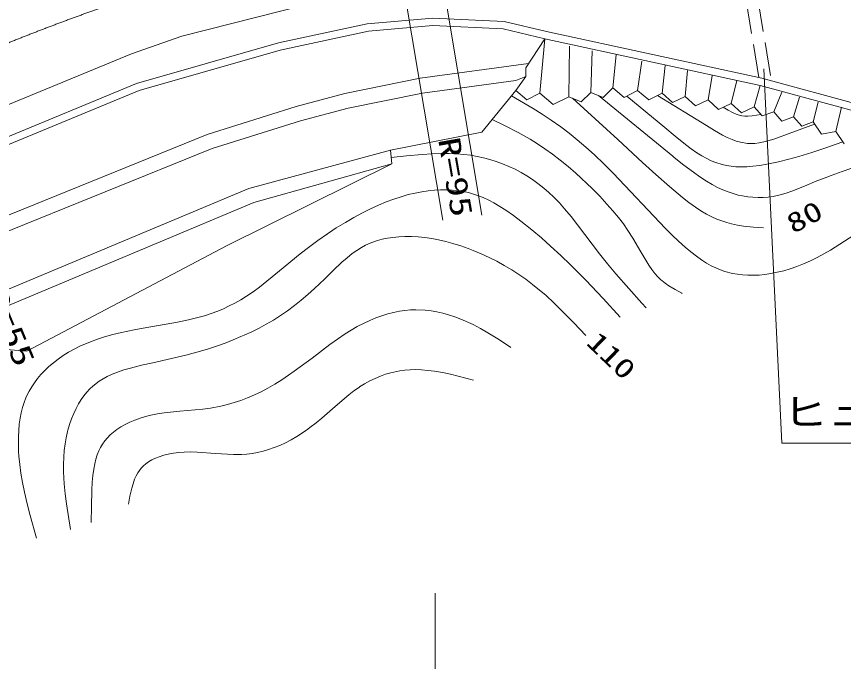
# Model space of a CAD drawing. Units: millimetres, scale not verified. Extents: x 40000 to 680002, y 20000 to 380001.
# Drawn here: x 408784 to 464344, y 259487 to 302822 of the extents above; entities that cross this region are included whole.
import ezdxf
from ezdxf.enums import TextEntityAlignment as Align

# ---------------------------------------------------------------- set-up
doc = ezdxf.new("R2010")
doc.units = ezdxf.units.MM
doc.header["$LTSCALE"] = 1000
doc.linetypes.add('USER1', pattern=[18.5, 14.557377, -1.819672, 0.303279, -1.819672])
doc.linetypes.add('USER3', pattern=[3, 2.25, -0.75])
for name, color, linetype, lineweight in [('M-BGD', 7, 'Continuous', 13), ('M-BMK-LINE', 2, 'Continuous', 13), ('M-STR-HTXT', 7, 'Continuous', 13)]:
    doc.layers.add(name, color=color, linetype=linetype, lineweight=lineweight)
doc.styles.add('ＭＳ ゴシック', font='')
doc.styles.get('ＭＳ ゴシック').set_extended_font_data('MS Gothic')

msp = doc.modelspace()

# ---------------------------------------------------------------- linework, layer by layer
at = {"layer": 'M-BGD', "linetype": 'USER3'}
for p, q in [((458658, 298722), (456090, 314291)), ((459447, 298853), (456879, 314421))]:
    msp.add_line(p, q, dxfattribs=at)
at = {"layer": 'M-BGD'}
for p, q in [((431495, 304458), (419895, 301494)), ((426377, 301049), (432351, 302329)), ((432351, 302329), (436753, 302711)), ((436753, 302711), (441555, 302500)), ((441555, 302500), (444390, 301813)), ((426499, 300563), (432426, 301833)), ((426499, 300563), (432426, 301833)), ((432426, 301833), (436764, 302210)), ((432426, 301833), (436764, 302210)), ((436764, 302210), (441485, 302002)), ((441485, 302002), (444279, 301325)), ((441485, 302002), (444279, 301325)), ((441485, 302002), (444279, 301325)), ((444390, 301813), (458857, 298679)), ((419895, 301494), (416509, 300309)), ((444279, 301325), (443009, 299378)), ((443941, 297684), (444279, 301325)), ((444279, 301325), (458739, 298193)), ((416852, 298327), (426377, 301049)), ((445888, 297430), (445928, 300827)), ((416509, 300309), (401861, 294298)), ((417017, 297854), (426499, 300563)), ((417017, 297854), (426499, 300563)), ((447369, 297727), (447465, 300519)), ((448851, 298023), (449075, 300248)), ((435900, 298671), (443190, 299656)), ((450502, 297854), (450793, 299832)), ((452153, 297684), (452366, 299525)), ((443009, 299378), (443009, 298785)), ((443009, 299378), (443009, 298785)), ((453698, 297452), (453867, 299199)), ((430844, 297643), (435900, 298671)), ((436067, 297684), (442332, 298531)), ((443009, 298785), (442332, 298531)), ((442332, 297854), (443009, 298785)), ((443009, 298785), (442332, 298531)), ((455243, 297219), (455512, 298856)), ((456788, 296986), (457189, 298517)), ((458857, 298679), (472351, 295005)), ((387617, 286209), (416852, 298327)), ((387806, 285746), (417017, 297854)), ((442332, 297854), (440046, 295060)), ((442332, 297854), (443079, 297233)), ((445888, 297854), (445888, 297430)), ((448209, 297381), (448851, 298023)), ((448851, 298023), (449620, 297388)), ((449620, 297388), (450502, 297854)), ((450502, 297854), (451271, 297219)), ((458334, 296753), (458739, 298193)), ((458739, 298193), (472215, 294524)), ((427576, 296783), (430844, 297643)), ((431071, 296668), (436067, 297684)), ((443079, 297233), (443941, 297684)), ((443941, 297684), (444829, 296908)), ((444829, 296908), (445888, 297430)), ((445888, 297430), (446727, 297085)), ((446727, 297085), (447369, 297727)), ((447369, 297727), (448209, 297381)), ((451271, 297219), (452153, 297684)), ((452153, 297684), (452848, 297053)), ((452848, 297053), (453698, 297452)), ((453698, 297452), (454393, 296820)), ((459660, 296415), (460203, 297743)), ((460986, 296076), (461401, 297405)), ((421589, 294901), (427576, 296783)), ((454393, 296820), (455243, 297219)), ((455243, 297219), (455938, 296587)), ((455938, 296587), (456788, 296986)), ((456788, 296986), (457483, 296355)), ((457483, 296355), (458334, 296753)), ((458334, 296753), (458884, 296142)), ((462313, 295737), (462640, 297066)), ((463837, 295102), (464204, 296728)), ((427854, 295822), (431071, 296668)), ((458884, 296142), (459660, 296415)), ((459660, 296415), (460210, 295803)), ((421927, 293959), (427854, 295822)), ((460210, 295803), (460986, 296076)), ((460986, 296076), (461537, 295465)), ((461537, 295465), (462313, 295737)), ((462313, 295737), (462863, 294912)), ((440046, 295060), (433911, 293833)), ((462863, 294912), (463837, 295102)), ((463837, 295102), (464387, 294277)), ((392842, 283274), (421589, 294901)), ((394149, 282724), (421927, 293959)), ((424390, 291264), (433911, 293833)), ((433911, 293833), (433993, 292935)), ((433993, 292935), (422943, 287440)), ((424721, 290318), (433993, 292935)), ((401925, 281854), (424390, 291264)), ((402285, 280920), (424721, 290318)), ((422943, 287440), (409481, 280328)), ((422943, 287440), (409481, 280328)), ((409481, 280328), (402285, 280920))]:
    msp.add_line(p, q, dxfattribs=at)
for points in [[(465045, 288133), (463470, 287135), (463030, 286874), (462575, 286629), (462127, 286410), (461660, 286204), (461214, 286030), (460763, 285875), (460328, 285746), (459891, 285637), (459473, 285554), (459056, 285492), (458671, 285453), (458279, 285435), (457919, 285438), (457554, 285460), (457213, 285502), (456878, 285563), (456372, 285699), (456072, 285802), (455768, 285928), (455452, 286082), (455134, 286260), (454798, 286472), (454461, 286710), (454083, 287003), (453714, 287315), (453262, 287727), (452816, 288162), (452396, 288590), (448881, 292293), (448259, 292909), (447614, 293520), (447041, 294037), (446454, 294539), (445908, 294981), (445350, 295406), (444714, 295858), (444104, 296260), (443485, 296644), (442036, 297492)], [(458973, 288617), (458299, 288671), (457621, 288745), (457219, 288808), (456813, 288893), (456499, 288977), (456172, 289084), (455842, 289214), (455492, 289374), (455149, 289554), (454769, 289777), (454398, 290019), (453960, 290331), (453532, 290660), (452646, 291399), (451730, 292208), (450837, 293024), (449192, 294552), (446128, 297331)], [(465489, 292828), (464259, 292417), (463507, 292147), (462751, 291852), (462556, 291772), (461724, 291419), (460877, 291081), (460490, 290949), (460099, 290838), (459613, 290735), (459286, 290691), (458946, 290665), (458604, 290660), (458252, 290676), (457912, 290710), (457566, 290766), (457273, 290830), (456938, 290923), (456600, 291037), (456242, 291181), (455891, 291345), (455512, 291544), (455132, 291768), (454692, 292053), (454261, 292356), (453619, 292843), (452980, 293352), (452877, 293435), (447881, 297516)], [(449798, 297483), (452352, 295367), (453033, 294785), (453728, 294217), (454112, 293929), (454503, 293659), (454826, 293459), (455164, 293274), (455464, 293131), (455771, 293007), (456187, 292877), (456480, 292812), (456789, 292764), (457122, 292733), (457469, 292722), (457860, 292730), (458254, 292760), (458721, 292817), (459189, 292894), (459974, 293060), (460666, 293233), (461355, 293426), (462223, 293695), (463089, 293983), (464300, 294407)], [(451840, 297519), (455137, 295496), (455669, 295169), (456210, 294860), (456538, 294695), (456870, 294550), (457140, 294453), (457422, 294374), (457898, 294298), (458148, 294290), (458399, 294302), (458691, 294339), (458983, 294396), (459355, 294492), (459726, 294610), (460703, 294971), (462405, 295598)], [(456261, 296739), (456587, 296537), (456926, 296351), (457134, 296258), (457346, 296186), (457525, 296146), (457718, 296125), (457924, 296123), (458203, 296145), (458496, 296190), (458791, 296245)], [(440735, 295903), (441617, 295475), (442488, 295029), (443288, 294579), (443788, 294268), (444279, 293940), (444791, 293572), (445300, 293182), (445836, 292744), (446359, 292290), (447457, 291259), (447964, 290748), (448456, 290224), (448851, 289774), (449232, 289311), (449554, 288890), (449867, 288446), (450200, 287927), (450723, 287014), (451259, 286119), (451458, 285833), (451677, 285554), (451867, 285342), (452078, 285138), (452136, 285087), (452366, 284904), (452619, 284729), (453039, 284476), (453482, 284232), (453500, 284222)], [(433955, 293349), (434993, 293465), (436038, 293561), (436680, 293602), (437320, 293622), (437848, 293620), (438375, 293598), (438840, 293559), (439313, 293499), (439735, 293426), (440166, 293332), (440593, 293217), (441016, 293083), (441443, 292926), (441864, 292751), (442277, 292556), (442680, 292343), (443074, 292113), (443447, 291872), (443816, 291609), (444210, 291298), (444556, 290996), (444888, 290679), (445254, 290299), (445606, 289905), (446048, 289375), (446475, 288830), (447946, 286880), (448490, 286199), (449055, 285524), (449916, 284539), (450799, 283561), (451080, 283251)], [(449350, 282621), (448193, 283872), (447024, 285106), (446008, 286134), (445345, 286775), (444667, 287402), (444048, 287949), (443404, 288491), (442676, 289069), (442179, 289443), (441662, 289806), (441263, 290064), (440857, 290302), (440506, 290486), (440142, 290655), (439828, 290780), (439489, 290894), (439146, 290988), (438790, 291065), (438431, 291123), (438059, 291162), (437675, 291181), (437277, 291181), (436868, 291160), (436446, 291118), (436013, 291053), (435559, 290964), (435103, 290854), (434627, 290718), (434141, 290558), (433627, 290366), (433114, 290153), (432574, 289906), (432029, 289635), (431449, 289323), (430877, 288991), (430267, 288614), (429667, 288219), (429027, 287772), (428404, 287313), (427835, 286872), (426455, 285729), (425119, 284648), (424685, 284329), (424235, 284023), (423850, 283784), (423455, 283564), (423076, 283375), (422697, 283193), (422300, 283025), (421858, 282861), (421408, 282716), (420872, 282566), (420328, 282435), (419596, 282283), (418845, 282149), (417539, 281937), (416680, 281778), (415829, 281599), (415258, 281460), (414692, 281301), (414216, 281148), (413745, 280974), (413037, 280667), (412653, 280476), (412276, 280265), (411926, 280048), (411578, 279807), (411260, 279562), (410955, 279303), (410681, 279043), (410423, 278770), (410195, 278500), (409983, 278220), (409801, 277945), (409631, 277653), (409549, 277495), (409413, 277197), (409293, 276883), (409188, 276552), (409099, 276203), (409025, 275829), (408969, 275439), (408929, 275014), (408909, 274575), (408908, 274084), (408927, 273593), (408949, 273277), (409004, 272711), (409081, 272141), (409187, 271508), (409315, 270871), (409497, 270085), (409701, 269294), (410127, 267771)], [(447028, 281393), (446229, 282240), (445410, 283079), (444894, 283581), (444364, 284067), (443459, 284822), (443003, 285165), (442534, 285491), (442054, 285801), (441553, 286099), (441052, 286375), (440532, 286638), (440012, 286879), (439475, 287104), (439139, 287235), (438630, 287415), (438106, 287580), (437625, 287710), (437138, 287821), (436685, 287905), (436218, 287970), (435766, 288013), (435326, 288035), (434875, 288038), (434476, 288022), (434071, 287984), (433711, 287931), (433358, 287859), (433042, 287774), (432734, 287670), (432534, 287590), (432241, 287453), (431958, 287299), (431650, 287107), (431344, 286891), (430993, 286615), (430650, 286320), (430058, 285766), (429466, 285184), (428801, 284544), (428359, 284141), (427908, 283757), (427455, 283397), (426992, 283054), (426528, 282736), (426047, 282430), (425565, 282148), (425075, 281885), (424585, 281644), (424087, 281422), (423849, 281323), (423337, 281097), (422810, 280886), (422219, 280672), (421620, 280477), (420897, 280265), (420161, 280071), (417938, 279560), (417187, 279393), (416433, 279204), (415990, 279074), (415559, 278926), (415215, 278788), (414883, 278633), (414607, 278484), (414334, 278313), (413917, 277993), (413710, 277800), (413509, 277584), (413315, 277346), (413130, 277084), (412948, 276792), (412783, 276486), (412625, 276151), (412482, 275796), (412350, 275415), (412238, 275029), (412213, 274929), (412121, 274521), (412049, 274102), (411994, 273663), (411958, 273214), (411940, 272724), (411943, 272226), (411985, 271419), (412049, 270754), (412133, 270081), (412402, 268363)], [(441992, 280594), (441229, 281093), (440448, 281579), (439964, 281859), (439461, 282125), (438642, 282498), (438237, 282651), (437815, 282789), (437416, 282898), (437013, 282988), (436636, 283051), (436248, 283096), (435608, 283122), (435249, 283109), (434882, 283075), (434506, 283020), (434122, 282942), (433732, 282843), (433336, 282721), (432925, 282573), (432511, 282401), (432085, 282202), (431668, 281985), (430853, 281498), (430339, 281152), (429832, 280786), (428643, 279877), (427448, 278990), (427062, 278728), (426602, 278415), (426131, 278119), (425676, 277856), (425211, 277611), (424766, 277398), (424303, 277199), (423861, 277030), (423403, 276877), (422958, 276749), (422507, 276641), (421821, 276518), (421304, 276442), (420783, 276386), (419745, 276302), (418700, 276196), (418260, 276129), (417810, 276040), (417440, 275947), (417081, 275839), (416726, 275711), (416398, 275572), (416080, 275415), (415801, 275255), (415528, 275075), (415294, 274897), (415075, 274706), (414888, 274515), (414716, 274313), (414558, 274091), (414430, 273873), (414314, 273637), (414209, 273372), (414119, 273089), (414036, 272757), (413973, 272416), (413914, 271978), (413874, 271524), (413845, 271000), (413813, 269904), (413800, 268819)], [(416299, 270053), (416402, 270599), (416523, 271130), (416611, 271434), (416720, 271733), (416819, 271954), (416939, 272171), (417161, 272474), (417305, 272623), (417472, 272766), (417661, 272900), (417872, 273025), (418116, 273143), (418374, 273245), (418672, 273340), (418981, 273416), (419329, 273481), (419691, 273527), (420052, 273554), (420482, 273564), (420916, 273554), (422150, 273460), (423363, 273388), (423888, 273403), (424248, 273425), (424606, 273468), (424972, 273532), (425344, 273618), (425722, 273727), (426095, 273856), (426472, 274007), (426852, 274181), (427233, 274378), (427614, 274599), (427993, 274842), (428360, 275101), (428498, 275205), (428905, 275515), (429298, 275840), (430189, 276626), (431101, 277402), (431450, 277669), (431821, 277926), (431838, 277937), (432172, 278143), (432526, 278338), (432871, 278505), (433234, 278658), (433584, 278784), (433938, 278890), (434530, 279018), (434872, 279064), (435225, 279090), (435608, 279097), (435993, 279084), (436428, 279048), (436864, 278991), (437400, 278898), (437938, 278783), (439484, 278388)]]:
    msp.add_lwpolyline(points, dxfattribs=at)
at = {"layer": 'M-BMK-LINE'}
for p, q in [((436744, 309284), (440046, 289472)), ((434119, 308860), (437421, 289133))]:
    msp.add_line(p, q, dxfattribs=at)
at = {"layer": 'M-BMK-LINE', "linetype": 'USER1'}
msp.add_arc((464309, 161930), 150000, 101.61121, 115.17279, dxfattribs=at)
at = {"layer": 'M-STR-HTXT'}
for p, q in [((458985, 299303), (460208, 274162)), ((494780, 274162), (460208, 274162)), ((485354, 274162), (460208, 274162)), ((436904, 251085), (436904, 264072))]:
    msp.add_line(p, q, dxfattribs=at)

# ---------------------------------------------------------------- texts
at = {"layer": 'M-BGD', "style": 'ＭＳ ゴシック', "width": 1.35}
for s, height, rotation, p in [('R=95', 1466, 279.9, (436671, 294498)), ('80', 1320, 28.5, (461159, 287852)), ('R=55', 1466, 292.5, (406267, 283968)), ('110', 1320, 315.9, (446715, 280552))]:
    msp.add_text(s, height=height, rotation=rotation, dxfattribs=at).set_placement(p, align=Align.BOTTOM_LEFT)
at = {"layer": 'M-STR-HTXT', "style": 'ＭＳ ゴシック', "width": 1.2}
msp.add_text('ヒューム管 O600 L=21.2', height=1833, dxfattribs=at).set_placement((460289, 274781), align=Align.BOTTOM_LEFT)

doc.saveas('drawing.dxf')
